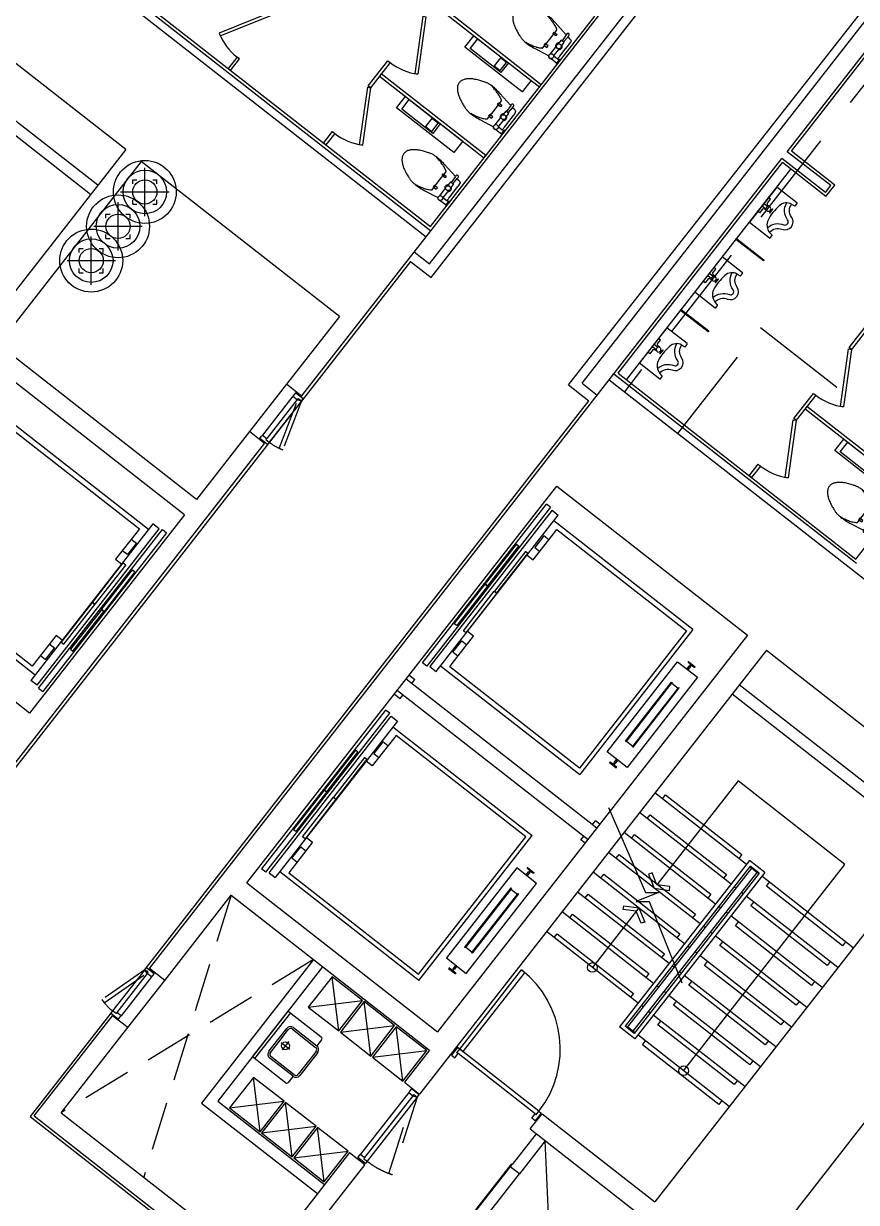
# Model space of a CAD drawing. Header units: millimetres. Extents: x -7448 to 427567, y 91657 to 341328.
# Drawn here: x 364979 to 373585, y 142086 to 154262 of the extents above; entities that cross this region are included whole.
import ezdxf

# ---------------------------------------------------------------- set-up
doc = ezdxf.new("R2010")
doc.units = ezdxf.units.MM
doc.header["$LTSCALE"] = 500
doc.header["$MEASUREMENT"] = 0
for name, pattern in [('CONTINOUS', [0]), ('HIDDEN', [2, 1, -1]), ('HOON1', [3, 2, -1])]:
    doc.linetypes.add(name, pattern=pattern)
doc.layers.add('e-plan', color=9, linetype='CONTINUOUS')

# ---------------------------------------------------------------- blocks, each defined once
blk = doc.blocks.new('2F 코어')
at = {"layer": 'e-plan'}
for p, q in [((-51332, -102045), (-45974, -106232)), ((-49077, -105330), (-51126, -103729)), ((-49366, -105700), (-51415, -104099)), ((-49440, -105795), (-51489, -104194)), ((-49077, -105330), (-52848, -110157)), ((-48919, -105453), (-50397, -107345)), ((-46870, -107054), (-48919, -105453)), ((-47261, -107878), (-45974, -106232)), ((-46135, -106486), (-51910, -113878)), ((-46870, -107054), (-47418, -107755)), ((-48348, -108945), (-50397, -107345)), ((-48471, -109103), (-50520, -107502)), ((-48833, -113789), (-44083, -107709)), ((-47418, -107755), (-47800, -108244)), ((-47261, -107878), (-47418, -107755)), ((-44083, -107709), (-38724, -111896)), ((-47340, -107867), (-47350, -107879)), ((-47322, -107843), (-47340, -107867)), ((-47340, -107867), (-47340, -107867)), ((-47243, -107905), (-47322, -107843)), ((-48862, -113778), (-44291, -107927)), ((-47350, -107879), (-47664, -108281)), ((-47306, -107913), (-47620, -108314)), ((-47262, -107928), (-47594, -108354)), ((-47350, -107879), (-47306, -107913)), ((-47306, -107913), (-47297, -107901)), ((-47297, -107901), (-47262, -107928)), ((-47262, -107928), (-47243, -107905)), ((-48842, -109257), (-50279, -108134)), ((-50275, -108201), (-48936, -109247)), ((-47800, -108244), (-48348, -108945)), ((-47642, -108367), (-47800, -108244)), ((-47691, -108316), (-47673, -108292)), ((-47613, -108378), (-47691, -108316)), ((-47673, -108292), (-47664, -108281)), ((-47673, -108292), (-47673, -108292)), ((-47664, -108281), (-47620, -108314)), ((-47620, -108314), (-47630, -108326)), ((-47630, -108326), (-47594, -108354)), ((-47594, -108354), (-47613, -108378)), ((-51915, -113836), (-47642, -108367)), ((-47826, -112906), (-44624, -108809)), ((-44624, -108809), (-42654, -110348)), ((-46011, -110632), (-44730, -108993)), ((-44687, -109026), (-45967, -110666)), ((-44672, -109057), (-45935, -110672)), ((-44687, -109026), (-44730, -108993)), ((-44672, -109057), (-44608, -109107)), ((-48471, -109103), (-50072, -111152)), ((-48796, -109198), (-50058, -110814)), ((-48731, -109249), (-48796, -109198)), ((-45870, -110723), (-44608, -109107)), ((-43217, -110289), (-44654, -109166)), ((-49993, -110864), (-48731, -109249)), ((-49979, -110894), (-48698, -109255)), ((-48655, -109289), (-49935, -110928)), ((-48961, -109281), (-49182, -109563)), ((-48936, -109247), (-48961, -109281)), ((-48698, -109255), (-48655, -109289)), ((-44868, -109570), (-44680, -109330)), ((-44759, -109322), (-44851, -109440)), ((-44706, -109363), (-44759, -109322)), ((-44680, -109330), (-44622, -109255)), ((-44622, -109255), (-43282, -110302)), ((-48967, -109397), (-49060, -109515)), ((-49020, -109356), (-48967, -109397)), ((-45042, -109409), (-45362, -109817)), ((-45337, -109837), (-45017, -109428)), ((-45017, -109428), (-45042, -109409)), ((-44851, -109440), (-44799, -109482)), ((-50072, -111152), (-52121, -109551)), ((-49182, -109563), (-49119, -109612)), ((-49060, -109515), (-49113, -109474)), ((-44948, -109482), (-45267, -109891)), ((-45242, -109911), (-44923, -109502)), ((-44923, -109502), (-44948, -109482)), ((-44931, -109521), (-44868, -109570)), ((-51449, -109632), (-50012, -110755)), ((-50044, -110666), (-51383, -109619)), ((-49422, -110008), (-49103, -109599)), ((-49077, -109619), (-49397, -110028)), ((-49328, -110082), (-49008, -109673)), ((-48983, -109693), (-49302, -110102)), ((-49103, -109599), (-49077, -109619)), ((-49008, -109673), (-48983, -109693)), ((-45683, -110228), (-45363, -109819)), ((-45363, -109819), (-45338, -109839)), ((-45362, -109817), (-45337, -109837)), ((-45338, -109839), (-45657, -110248)), ((-45588, -110302), (-45269, -109893)), ((-45243, -109913), (-45563, -110322)), ((-45269, -109893), (-45243, -109913)), ((-45267, -109891), (-45242, -109911)), ((-49423, -110010), (-49743, -110419)), ((-49718, -110439), (-49398, -110030)), ((-49398, -110030), (-49423, -110010)), ((-49397, -110028), (-49422, -110008)), ((-49329, -110084), (-49648, -110493)), ((-49623, -110512), (-49304, -110103)), ((-49304, -110103), (-49329, -110084)), ((-49302, -110102), (-49328, -110082)), ((-45657, -110248), (-45683, -110228)), ((-45563, -110322), (-45588, -110302)), ((-45484, -110358), (-45547, -110309)), ((-43282, -110302), (-44390, -111720)), ((-43217, -110289), (-44386, -111787)), ((-49798, -110351), (-49985, -110591)), ((-49734, -110400), (-49798, -110351)), ((-49743, -110419), (-49718, -110439)), ((-42654, -110348), (-45856, -114445)), ((-45704, -110640), (-45484, -110358)), ((-45698, -110524), (-45606, -110406)), ((-45606, -110406), (-45553, -110447)), ((-49906, -110599), (-49814, -110481)), ((-49814, -110481), (-49867, -110439)), ((-49648, -110493), (-49623, -110512)), ((-42457, -110502), (-46041, -115088)), ((-45645, -110565), (-45698, -110524)), ((-42457, -110502), (-40409, -112102)), ((-49985, -110591), (-50044, -110666)), ((-49959, -110558), (-49906, -110599)), ((-45967, -110666), (-46011, -110632)), ((-45935, -110672), (-45870, -110723)), ((-45824, -110664), (-44386, -111787)), ((-45730, -110673), (-45704, -110640)), ((-44390, -111720), (-45730, -110673)), ((-44102, -111552), (-43375, -110622)), ((-43375, -110622), (-43170, -110782)), ((-43272, -110689), (-43253, -110664)), ((-43267, -110623), (-43264, -110618)), ((-43267, -110626), (-43241, -110649)), ((-43264, -110618), (-43193, -110673)), ((-43260, -110699), (-43241, -110674)), ((-43253, -110664), (-43249, -110664)), ((-43249, -110664), (-43241, -110654)), ((-43241, -110649), (-43241, -110654)), ((-43241, -110670), (-43233, -110660)), ((-43241, -110674), (-43241, -110670)), ((-43229, -110659), (-43233, -110660)), ((-43229, -110659), (-43200, -110678)), ((-43197, -110677), (-43193, -110673)), ((-46179, -110798), (-44209, -112338)), ((-46148, -110759), (-46089, -110805)), ((-43170, -110782), (-43897, -111712)), ((-43272, -110690), (-43272, -110689)), ((-43272, -110690), (-43261, -110699)), ((-43261, -110699), (-43260, -110699)), ((-49993, -110864), (-50058, -110814)), ((-49979, -110894), (-49935, -110928)), ((-46271, -110917), (-44301, -112456)), ((-46120, -110845), (-46089, -110805)), ((-43914, -111442), (-43437, -110831)), ((-43908, -111447), (-43430, -110836)), ((-43842, -111499), (-43364, -110887)), ((-43835, -111504), (-43358, -110892)), ((-43437, -110831), (-43430, -110836)), ((-43435, -110842), (-43369, -110894)), ((-43364, -110887), (-43358, -110892)), ((-40689, -112461), (-42738, -110861)), ((-46302, -110956), (-46243, -111002)), ((-46243, -111002), (-46212, -110963)), ((-40763, -112556), (-42812, -110955)), ((-46392, -111120), (-47673, -112759)), ((-47630, -112793), (-46349, -111154)), ((-46349, -111154), (-46392, -111120)), ((-47597, -112800), (-46335, -111184)), ((-46270, -111235), (-47532, -112850)), ((-46335, -111184), (-46270, -111235)), ((-46316, -111294), (-44879, -112417)), ((-46284, -111383), (-46310, -111416)), ((-44944, -112429), (-46284, -111383)), ((-46310, -111416), (-46530, -111698)), ((-46421, -111450), (-46514, -111568)), ((-46369, -111491), (-46421, -111450)), ((-43914, -111442), (-43908, -111447)), ((-43903, -111441), (-43837, -111492)), ((-43842, -111499), (-43835, -111504)), ((-46705, -111536), (-47024, -111945)), ((-46999, -111965), (-46679, -111556)), ((-46610, -111610), (-46930, -112019)), ((-46904, -112039), (-46585, -111630)), ((-46679, -111556), (-46705, -111536)), ((-46585, -111630), (-46610, -111610)), ((-46530, -111698), (-46593, -111649)), ((-46514, -111568), (-46461, -111609)), ((-43897, -111712), (-44102, -111552)), ((-44012, -111636), (-44031, -111660)), ((-44000, -111646), (-44019, -111670)), ((-44011, -111636), (-44012, -111636)), ((-44011, -111636), (-44000, -111644)), ((-44000, -111644), (-44000, -111646)), ((-44075, -111657), (-44079, -111661)), ((-44079, -111661), (-44009, -111716)), ((-44072, -111656), (-44043, -111675)), ((-44043, -111675), (-44039, -111675)), ((-44031, -111665), (-44039, -111675)), ((-44031, -111660), (-44031, -111665)), ((-44023, -111671), (-44031, -111681)), ((-44031, -111685), (-44031, -111681)), ((-44031, -111685), (-44005, -111708)), ((-44019, -111670), (-44023, -111671)), ((-44005, -111712), (-44009, -111716)), ((-38724, -111896), (-44665, -119500)), ((-42751, -111852), (-43589, -112924)), ((-41648, -112714), (-42751, -111852)), ((-47345, -112356), (-47025, -111947)), ((-47000, -111966), (-47320, -112375)), ((-47025, -111947), (-47000, -111966)), ((-47024, -111945), (-46999, -111965)), ((-42663, -112714), (-43609, -111975)), ((-43530, -112037), (-43499, -111997)), ((-43499, -111997), (-42711, -112613)), ((-47250, -112430), (-46931, -112021)), ((-46906, -112040), (-47225, -112449)), ((-46931, -112021), (-46906, -112040)), ((-46930, -112019), (-46904, -112039)), ((-44088, -112126), (-43706, -113004)), ((-40409, -112102), (-43610, -116200)), ((-42823, -112919), (-43769, -112180)), ((-43690, -112242), (-43659, -112202)), ((-43659, -112202), (-42871, -112818)), ((-47320, -112375), (-47345, -112356)), ((-44253, -112303), (-44222, -112264)), ((-44178, -112298), (-44222, -112264)), ((-47146, -112486), (-47334, -112726)), ((-47225, -112449), (-47250, -112430)), ((-47209, -112437), (-47146, -112486)), ((-46053, -113848), (-44944, -112429)), ((-46049, -113914), (-44879, -112417)), ((-44376, -112461), (-44345, -112422)), ((-44332, -112495), (-44376, -112461)), ((-42983, -113124), (-43929, -112385)), ((-43850, -112447), (-43819, -112407)), ((-43819, -112407), (-43031, -113023)), ((-47360, -112651), (-47268, -112533)), ((-47268, -112533), (-47215, -112574)), ((-43143, -113329), (-44089, -112590)), ((-44010, -112651), (-43979, -112612)), ((-43979, -112612), (-43191, -113228)), ((-42711, -112613), (-42742, -112653)), ((-47334, -112726), (-47392, -112801)), ((-47308, -112693), (-47360, -112651)), ((-44929, -112750), (-44926, -112746)), ((-44926, -112746), (-44856, -112801)), ((-42632, -112675), (-43974, -114393)), ((-42625, -112731), (-43918, -114386)), ((-43313, -114846), (-41648, -112714)), ((-42475, -112798), (-42632, -112675)), ((-42612, -112754), (-42632, -112739)), ((-42531, -112805), (-42625, -112731)), ((-47630, -112793), (-47673, -112759)), ((-47597, -112800), (-47532, -112850)), ((-46049, -113914), (-47486, -112791)), ((-47392, -112801), (-46053, -113848)), ((-45038, -112750), (-45764, -113680)), ((-44833, -112910), (-45038, -112750)), ((-44935, -112816), (-44916, -112792)), ((-44934, -112818), (-44935, -112816)), ((-44934, -112818), (-44923, -112826)), ((-44929, -112754), (-44904, -112777)), ((-44923, -112826), (-44922, -112826)), ((-44922, -112826), (-44903, -112802)), ((-44916, -112792), (-44911, -112791)), ((-44911, -112791), (-44903, -112781)), ((-44904, -112777), (-44903, -112781)), ((-44903, -112797), (-44896, -112787)), ((-44903, -112802), (-44903, -112797)), ((-44891, -112787), (-44896, -112787)), ((-44891, -112787), (-44863, -112806)), ((-44859, -112805), (-44856, -112801)), ((-43303, -113534), (-44249, -112795)), ((-44170, -112856), (-44139, -112817)), ((-44139, -112817), (-43351, -113433)), ((-42612, -112754), (-43892, -114393)), ((-42557, -112797), (-43837, -114436)), ((-42531, -112805), (-43824, -114460)), ((-42475, -112798), (-43817, -114516)), ((-43639, -112800), (-43675, -112815)), ((-43675, -112815), (-43616, -112959)), ((-43589, -112924), (-43639, -112800)), ((-42871, -112818), (-42902, -112857)), ((-42557, -112797), (-42612, -112754)), ((-42537, -112813), (-42557, -112797)), ((-41560, -113576), (-42506, -112837)), ((-47826, -112906), (-45856, -114445)), ((-45099, -112958), (-45577, -113570)), ((-45093, -112963), (-45570, -113575)), ((-45559, -113840), (-44833, -112910)), ((-45099, -112958), (-45093, -112963)), ((-45097, -112970), (-45031, -113021)), ((-43616, -112959), (-43459, -112984)), ((-43456, -112944), (-43589, -112924)), ((-43459, -112984), (-43456, -112944)), ((-42772, -112959), (-42792, -112944)), ((-42458, -112938), (-42427, -112899)), ((-41670, -113554), (-42458, -112938)), ((-48675, -113912), (-47988, -113033)), ((-48675, -113912), (-47988, -113033)), ((-47988, -113033), (-45940, -114634)), ((-47988, -113033), (-45940, -114634)), ((-45026, -113015), (-45504, -113626)), ((-45020, -113020), (-45498, -113631)), ((-45026, -113015), (-45020, -113020)), ((-43463, -113738), (-44409, -113000)), ((-44330, -113061), (-44300, -113022)), ((-44300, -113022), (-43512, -113638)), ((-43572, -113004), (-43803, -113097)), ((-43803, -113097), (-43669, -113097)), ((-43706, -113004), (-43572, -113004)), ((-43669, -113097), (-43330, -113936)), ((-43031, -113023), (-43062, -113062)), ((-42697, -113017), (-42717, -113002)), ((-41720, -113781), (-42666, -113042)), ((-42618, -113143), (-42587, -113104)), ((-43624, -113943), (-44569, -113205)), ((-44490, -113266), (-44460, -113227)), ((-44460, -113227), (-43672, -113842)), ((-43776, -113164), (-44256, -113779)), ((-43936, -113180), (-43930, -113142)), ((-43804, -113199), (-43936, -113180)), ((-43930, -113142), (-43776, -113164)), ((-43753, -113323), (-43804, -113199)), ((-43776, -113164), (-43714, -113311)), ((-43191, -113228), (-43222, -113267)), ((-42932, -113164), (-42952, -113148)), ((-42857, -113222), (-42877, -113207)), ((-41830, -113759), (-42618, -113143)), ((-43714, -113311), (-43753, -113323)), ((-43092, -113369), (-43112, -113353)), ((-41880, -113986), (-42826, -113247)), ((-42778, -113348), (-42747, -113309)), ((-41990, -113964), (-42778, -113348)), ((-43784, -114148), (-44729, -113409)), ((-44650, -113471), (-44620, -113432)), ((-44620, -113432), (-43832, -114047)), ((-43351, -113433), (-43382, -113472)), ((-43017, -113427), (-43037, -113412)), ((-42040, -114191), (-42986, -113452)), ((-45577, -113570), (-45570, -113575)), ((-45565, -113568), (-45499, -113620)), ((-43252, -113574), (-43272, -113558)), ((-42938, -113553), (-42907, -113513)), ((-42150, -114168), (-42938, -113553)), ((-41639, -113514), (-41670, -113554)), ((-47137, -113698), (-48295, -115179)), ((-45764, -113680), (-45559, -113840)), ((-45504, -113626), (-45498, -113631)), ((-43512, -113638), (-43542, -113677)), ((-43177, -113632), (-43197, -113617)), ((-42200, -114396), (-43146, -113657)), ((-43098, -113758), (-43067, -113718)), ((-41799, -113719), (-41830, -113759)), ((-48881, -113802), (-49213, -114227)), ((-48855, -113841), (-49169, -114243)), ((-48881, -113802), (-48862, -113778)), ((-48845, -113829), (-48881, -113802)), ((-48862, -113778), (-48784, -113840)), ((-48855, -113841), (-48845, -113829)), ((-48811, -113875), (-48855, -113841)), ((-48675, -113912), (-48833, -113789)), ((-48784, -113840), (-48802, -113863)), ((-47043, -113772), (-48126, -115159)), ((-45737, -113785), (-45741, -113789)), ((-45741, -113789), (-45671, -113844)), ((-45734, -113784), (-45706, -113803)), ((-45706, -113803), (-45701, -113802)), ((-45693, -113792), (-45701, -113802)), ((-45675, -113763), (-45694, -113788)), ((-45694, -113788), (-45693, -113792)), ((-45686, -113798), (-45693, -113808)), ((-45693, -113813), (-45693, -113808)), ((-45693, -113813), (-45668, -113836)), ((-45681, -113798), (-45686, -113798)), ((-45662, -113773), (-45681, -113798)), ((-45673, -113763), (-45675, -113763)), ((-45673, -113763), (-45662, -113772)), ((-45667, -113839), (-45671, -113844)), ((-45662, -113772), (-45662, -113773)), ((-45627, -114624), (-44987, -113804)), ((-44962, -113837), (-45584, -114633)), ((-44987, -113804), (-44956, -113829)), ((-44956, -113829), (-44962, -113837)), ((-43672, -113842), (-43702, -113882)), ((-43412, -113779), (-43432, -113763)), ((-43337, -113837), (-43357, -113822)), ((-42310, -114373), (-43098, -113758)), ((-48811, -113875), (-49125, -114277)), ((-49057, -114400), (-48675, -113912)), ((-49057, -114400), (-48675, -113912)), ((-48802, -113863), (-48811, -113875)), ((-48802, -113863), (-48802, -113863)), ((-46945, -113874), (-47191, -114189)), ((-46876, -114435), (-46945, -113874)), ((-46630, -114120), (-46945, -113874)), ((-42360, -114600), (-43306, -113862)), ((-43258, -113963), (-43227, -113923)), ((-42470, -114578), (-43258, -113963)), ((-41959, -113924), (-41990, -113964)), ((-43832, -114047), (-43862, -114087)), ((-43572, -113983), (-43592, -113968)), ((-43497, -114042), (-43517, -114026)), ((-42520, -114805), (-43466, -114067)), ((-47191, -114189), (-46630, -114120)), ((-47191, -114189), (-46876, -114435)), ((-46876, -114435), (-46630, -114120)), ((-46614, -114132), (-46860, -114448)), ((-46545, -114694), (-46614, -114132)), ((-46299, -114379), (-46614, -114132)), ((-43732, -114188), (-43752, -114173)), ((-43418, -114167), (-43387, -114128)), ((-42630, -114783), (-43418, -114167)), ((-42119, -114129), (-42150, -114168)), ((-49232, -114251), (-50066, -115319)), ((-50024, -115313), (-49214, -114277)), ((-49213, -114227), (-49232, -114251)), ((-49232, -114251), (-49153, -114312)), ((-49057, -114400), (-49214, -114277)), ((-49178, -114255), (-49213, -114227)), ((-49169, -114243), (-49178, -114255)), ((-49125, -114277), (-49169, -114243)), ((-49153, -114312), (-49134, -114289)), ((-49134, -114289), (-49125, -114277)), ((-49134, -114289), (-49134, -114289)), ((-47769, -114702), (-47400, -114229)), ((-47376, -114247), (-47746, -114720)), ((-47400, -114229), (-47057, -114497)), ((-43658, -114247), (-43677, -114231)), ((-42680, -115010), (-43626, -114271)), ((-49743, -115279), (-49057, -114400)), ((-47506, -114527), (-47413, -114409)), ((-47490, -114539), (-47398, -114421)), ((-47356, -114416), (-47115, -114604)), ((-47343, -114400), (-47103, -114588)), ((-46860, -114448), (-46299, -114379)), ((-46860, -114448), (-46545, -114694)), ((-46545, -114694), (-46299, -114379)), ((-46283, -114391), (-46529, -114706)), ((-46214, -114952), (-46283, -114391)), ((-45968, -114637), (-46283, -114391)), ((-43817, -114516), (-43974, -114393)), ((-43824, -114460), (-43918, -114386)), ((-43837, -114436), (-43892, -114393)), ((-43818, -114452), (-43837, -114436)), ((-43578, -114372), (-43547, -114333)), ((-42790, -114988), (-43578, -114372)), ((-42279, -114334), (-42310, -114373)), ((-47598, -114645), (-47506, -114527)), ((-47582, -114657), (-47490, -114539)), ((-47470, -114555), (-47383, -114623)), ((-47392, -114543), (-47460, -114630)), ((-47054, -114525), (-47103, -114588)), ((-42841, -115215), (-43786, -114476)), ((-43738, -114577), (-43707, -114538)), ((-42439, -114539), (-42470, -114578)), ((-47110, -114646), (-47295, -114882)), ((-47094, -114658), (-47279, -114894)), ((-46529, -114706), (-45968, -114637)), ((-46214, -114952), (-45968, -114637)), ((-45940, -114634), (-46198, -114965)), ((-45651, -114606), (-45713, -114684)), ((-45713, -114684), (-45677, -114712)), ((-45677, -114712), (-45643, -114669)), ((-45659, -114599), (-45659, -114599)), ((-45655, -114659), (-45627, -114624)), ((-45643, -114669), (-45655, -114659)), ((-45627, -114624), (-45651, -114606)), ((-44847, -115291), (-45643, -114669)), ((-44808, -115264), (-45627, -114624)), ((-45596, -114649), (-45627, -114624)), ((-45584, -114633), (-45596, -114649)), ((-42950, -115193), (-43738, -114577)), ((-47427, -114970), (-47769, -114702)), ((-47349, -114903), (-47590, -114715)), ((-47337, -114887), (-47577, -114700)), ((-46529, -114706), (-46214, -114952)), ((-42599, -114744), (-42630, -114783)), ((-47758, -114914), (-48004, -115229)), ((-47689, -115475), (-47758, -114914)), ((-47442, -115160), (-47758, -114914)), ((-47349, -114903), (-47398, -114966)), ((-46198, -114965), (-46041, -115088)), ((-46144, -115058), (-46153, -115070)), ((-46126, -115034), (-46144, -115058)), ((-46144, -115058), (-46144, -115058)), ((-46047, -115096), (-46126, -115034)), ((-42759, -114949), (-42790, -114988)), ((-48295, -115179), (-47097, -116115)), ((-48126, -115159), (-47023, -116021)), ((-48004, -115229), (-47442, -115160)), ((-47689, -115475), (-47442, -115160)), ((-47427, -115173), (-47673, -115488)), ((-47358, -115734), (-47427, -115173)), ((-47111, -115419), (-47427, -115173)), ((-46153, -115070), (-46652, -115708)), ((-46110, -115104), (-46609, -115742)), ((-46065, -115119), (-46582, -115781)), ((-46153, -115070), (-46110, -115104)), ((-46110, -115104), (-46101, -115092)), ((-46101, -115092), (-46065, -115119)), ((-46065, -115119), (-46047, -115096)), ((-42919, -115154), (-42950, -115193)), ((-49743, -115279), (-47694, -116880)), ((-48004, -115229), (-47689, -115475)), ((-44899, -115447), (-44776, -115289)), ((-44881, -115334), (-44847, -115291)), ((-44847, -115291), (-44836, -115300)), ((-44784, -115283), (-44846, -115362)), ((-44836, -115300), (-44808, -115264)), ((-44808, -115264), (-44784, -115283)), ((-44776, -115289), (-43610, -116200)), ((-50066, -115319), (-47670, -117190)), ((-50024, -115313), (-47660, -117160)), ((-47673, -115488), (-47111, -115419)), ((-47358, -115734), (-47111, -115419)), ((-44846, -115362), (-44881, -115334)), ((-47673, -115488), (-47358, -115734)), ((-47096, -115431), (-47342, -115746)), ((-47027, -115993), (-47096, -115431)), ((-46780, -115677), (-47096, -115431)), ((-44836, -115496), (-45086, -115815)), ((-44899, -115447), (-43733, -116358)), ((-44742, -115570), (-45010, -115912)), ((-44657, -117540), (-44742, -115570)), ((-46765, -115690), (-47694, -116880)), ((-47342, -115746), (-46780, -115677)), ((-47342, -115746), (-47027, -115993)), ((-47027, -115993), (-46780, -115677)), ((-46765, -115690), (-46607, -115813)), ((-46680, -115743), (-46661, -115720)), ((-46601, -115805), (-46680, -115743)), ((-46661, -115720), (-46652, -115708)), ((-46661, -115720), (-46661, -115720)), ((-46652, -115708), (-46609, -115742)), ((-46609, -115742), (-46618, -115754)), ((-46618, -115754), (-46582, -115781)), ((-46582, -115781), (-46601, -115805)), ((-46607, -115813), (-47660, -117160)), ((-45094, -115809), (-45463, -116282)), ((-45455, -116288), (-45086, -115815)), ((-45342, -116338), (-45010, -115912)), ((-45010, -115912), (-45104, -115839)), ((-45086, -115815), (-45094, -115809))]:
    blk.add_line(p, q, dxfattribs=at)
at = {"layer": 'e-plan', "linetype": 'HIDDEN'}
for p, q in [((-47492, -108419), (-47300, -107917)), ((-47262, -107928), (-47455, -108433)), ((-47300, -107917), (-47262, -107928)), ((-47455, -108433), (-47492, -108419)), ((-48881, -113802), (-49323, -114111)), ((-49301, -114144), (-48860, -113836)), ((-48860, -113836), (-48881, -113802)), ((-49323, -114111), (-49301, -114144)), ((-46359, -115906), (-46103, -115108)), ((-46065, -115119), (-46321, -115920)), ((-46103, -115108), (-46065, -115119)), ((-46321, -115920), (-46359, -115906))]:
    blk.add_line(p, q, dxfattribs=at)
at = {"layer": 'e-plan', "linetype": 'HOON1', "ltscale": 0.5}
for p, q in [((-47988, -113033), (-48892, -115944)), ((-47137, -113698), (-49743, -115279))]:
    blk.add_line(p, q, dxfattribs=at)
at = {"layer": 'e-plan'}
for centre, radius in [((-44256, -113779), 50), ((-47427, -114588), 40), ((-43313, -114846), 50)]:
    blk.add_circle(centre, radius, dxfattribs=at)
at = {"layer": 'e-plan', "linetype": 'HIDDEN'}
for centre, radius, start, end in [((-47262, -107928), 540, 232, 249.0611), ((-48881, -113802), 540, 214.9389, 232), ((-46065, -115119), 840, 232, 252.2667)]:
    blk.add_arc(centre, radius, start, end, dxfattribs=at)
at = {"layer": 'e-plan'}
for centre, radius, start, end in [((-43265, -110624), 2.5, 142, 228.5907), ((-43199, -110676), 2.5, 235.4093, 322), ((-44073, -111659), 2.5, 55.4093, 142), ((-44007, -111710), 2.5, 322, 48.5907), ((-44927, -112752), 2.5, 142, 228.5907), ((-44861, -112803), 2.5, 235.4093, 322), ((-45735, -113786), 2.5, 55.4093, 142), ((-45669, -113838), 2.5, 322, 48.5907), ((-45627, -114624), 1040, 322, 52), ((-47374, -114440), 50, 52, 142), ((-47374, -114440), 30, 52, 142), ((-47069, -114513), 20, 322, 52), ((-47559, -114676), 50, 142, 232), ((-47559, -114676), 30, 142, 232), ((-47134, -114627), 30, 322, 52), ((-47134, -114627), 50, 322, 52), ((-47318, -114864), 50, 232, 322), ((-47318, -114864), 30, 232, 322), ((-47414, -114954), 20, 232, 322)]:
    blk.add_arc(centre, radius, start, end, dxfattribs=at)
blk = doc.blocks.new('A$C786028D1')
at = {"layer": 'e-plan', "linetype": 'ByBlock'}
for p, q in [((-48880, -106019), (-48880, -105519)), ((-49005, -105686), (-49005, -105644)), ((-49005, -105644), (-48963, -105644)), ((-48797, -105644), (-48755, -105644)), ((-48755, -105686), (-48755, -105644)), ((-49130, -105769), (-48630, -105769)), ((-49157, -106374), (-49157, -105874)), ((-49005, -105894), (-49005, -105852)), ((-49005, -105894), (-48963, -105894)), ((-48797, -105894), (-48755, -105894)), ((-48755, -105894), (-48755, -105852)), ((-49282, -106041), (-49282, -105999)), ((-49282, -105999), (-49240, -105999)), ((-49075, -105999), (-49032, -105999)), ((-49032, -106041), (-49032, -105999)), ((-49407, -106124), (-48907, -106124)), ((-49434, -106728), (-49434, -106228)), ((-49282, -106249), (-49282, -106207)), ((-49282, -106249), (-49240, -106249)), ((-49075, -106249), (-49032, -106249)), ((-49032, -106249), (-49032, -106207)), ((-49559, -106395), (-49559, -106353)), ((-49559, -106353), (-49517, -106353)), ((-49352, -106353), (-49309, -106353)), ((-49309, -106395), (-49309, -106353)), ((-49684, -106478), (-49184, -106478)), ((-49559, -106603), (-49559, -106561)), ((-49559, -106603), (-49517, -106603)), ((-49352, -106603), (-49309, -106603)), ((-49309, -106603), (-49309, -106561))]:
    blk.add_line(p, q, dxfattribs=at)
for centre in [(-48880, -105769), (-49157, -106124), (-49434, -106478)]:
    blk.add_circle(centre, 325, dxfattribs=at)
at = {"layer": 'e-plan', "linetype": 'CONTINOUS'}
for centre in [(-48880, -105769), (-49157, -106124), (-49434, -106478)]:
    blk.add_circle(centre, 225, dxfattribs=at)
at = {"layer": 'e-plan', "linetype": 'Continuous'}
for centre in [(-48880, -105769), (-49157, -106124), (-49434, -106478)]:
    blk.add_circle(centre, 125, dxfattribs=at)
blk = doc.blocks.new('CC-102P')
at = {"layer": 'e-plan'}
for p, q in [((9, 148), (9, 108)), ((84, 108), (30, 108)), ((79, 113), (79, 13)), ((119, 113), (119, 13)), ((229, 83), (189, 83)), ((189, 83), (189, 63)), ((189, 63), (229, 63)), ((219, 113), (219, -2)), ((229, 63), (229, 83)), ((79, -17), (79, -67)), ((79, -67), (119, -67)), ((119, -67), (119, -17)), ((189, -67), (229, -67)), ((189, -87), (189, -67)), ((229, -87), (189, -87)), ((219, -2), (219, -117)), ((229, -67), (229, -87))]:
    blk.add_line(p, q, dxfattribs=at)
blk.add_lwpolyline([(-1, 163), (-1, 93), (9, 98), (9, 108), (30, 108, 0.018932), (29, 73), (29, -2), (29, -77, 0.024922), (31, -123, 0.25497), (34, -127, 0.056948), (38, -128, 0.016043), (54, -132), (85, -137), (84, -152, 1.060552), (114, -152), (113, -143), (279, -172, 0.022182), (347, -181, 0.0294), (399, -182, 0.029565), (435, -179, 0.035314), (464, -172, 0.006976), (476, -168, 0.004694), (494, -162, 0.019426), (535, -146, 0.015468), (584, -122, 0.040875), (614, -103, 0.036447), (644, -77, 0.04843), (664, -52, 0.068612), (674, -32, 0.037226), (678, -16, 0.041311), (679, -2, 0.041311), (678, 13, 0.037226), (674, 28, 0.068612), (664, 48, 0.04843), (644, 73, 0.036447), (614, 99, 0.040875), (584, 118, 0.015468), (535, 142, 0.019426), (494, 158, 0.004694), (476, 164, 0.006976), (464, 168, 0.035314), (435, 175, 0.029565), (399, 178, 0.0294), (347, 177, 0.022182), (279, 168), (121, 140, 0.455372), (84, 148), (9, 148), (9, 158)], format="xyb", close=True, dxfattribs=at)
blk.add_lwpolyline([(89, -67), (85, -137, 1.060552)], format="xyb", dxfattribs=at)
blk.add_lwpolyline([(113, -143), (109, -67)], dxfattribs=at)
for centre in [(99, 128), (99, -2)]:
    blk.add_circle(centre, 25, dxfattribs=at)
for centre, radius, start, end in [((325, -24), 174, 119.5675, 126.8699), ((473, -285), 475, 116.5651, 119.5675), ((396, -131), 303, 112.8053, 116.5651), ((370, -68), 234, 105.9454, 112.8053), ((470, -419), 599, 101.6565, 105.9454), ((417, -162), 337, 94.3987, 101.6565), ((99, -2), 35, 124.8499, 235.1501), ((99, -2), 35, 304.8499, 55.1501), ((222, 113), 3.54, 126.8699, 180), ((231, -117), 12.3, 180, 225), ((261, -87), 54.8, 225, 245.9278), ((358, 129), 291, 245.9278, 249.444), ((453, 384), 564, 249.444, 251.9714), ((608, 860), 1064, 251.9714, 254.0546), ((543, 633), 828, 254.0546, 256.4166), ((406, 66), 244, 256.4166, 265.6013)]:
    blk.add_arc(centre, radius, start, end, dxfattribs=at)
blk = doc.blocks.new('CU-301P')
at = {"layer": 'e-plan'}
for p, q in [((0, 15), (50, 15)), ((95, 10), (105, 10)), ((0, -15), (50, -15)), ((95, -10), (105, -10))]:
    blk.add_line(p, q, dxfattribs=at)
blk.add_lwpolyline([(0, -230), (0, 230), (265, 230, -0.414214), (270, 225), (270, 195, -0.333333), (265, 190), (230, 185, 0.337547), (310, 80, -0.761905), (310, -80, 0.337547), (230, -185), (265, -190, -0.414214), (270, -195), (270, -225, -0.414214), (265, -230)], format="xyb", close=True, dxfattribs=at)
for points in [[(230, -185, -0.333591), (139, -94, -0.024709), (130, 0, -0.066959), (139, 94, -0.287367), (230, 185)], [(182, 162, 0.29721), (297, 32, -0.761905), (297, -32, 0.302811), (181, -165, 0.337547)]]:
    blk.add_lwpolyline(points, format="xyb", dxfattribs=at)
for points in [[(65, 25), (40, 25), (25, 40), (25, 90), (0, 90)], [(65, -25), (40, -25), (25, -40), (25, -90), (0, -90)]]:
    blk.add_lwpolyline(points, dxfattribs=at)
blk.add_lwpolyline([(105, 25), (110, 25), (110, -25), (105, -25)], close=True, dxfattribs=at)
blk.add_circle((70, 0), 25, dxfattribs=at)

msp = doc.modelspace()

# ---------------------------------------------------------------- linework, layer by layer
at = {"layer": 'e-plan', "ltscale": 0.5}
for p, q in [((369173, 151780), (373138, 156854)), ((370749, 150548), (374714, 155623)), ((372870, 152939), (374939, 155587)), ((372912, 152944), (374944, 155545)), ((366015, 154641), (369182, 152166)), ((369138, 152060), (370924, 154346)), ((369182, 152166), (370882, 154340)), ((373319, 152588), (372870, 152939)), ((373362, 152593), (372912, 152944)), ((371029, 150583), (372815, 152868)), ((371121, 150651), (372820, 152826)), ((373264, 152517), (372815, 152868)), ((373269, 152475), (372820, 152826)), ((373264, 152517), (373319, 152588)), ((373269, 152475), (373362, 152593)), ((373579, 148730), (375279, 150905)), ((371121, 150651), (373579, 148730))]:
    msp.add_line(p, q, dxfattribs=at)
at = {"layer": 'e-plan'}
for p, q in [((369190, 151639), (373216, 156793)), ((370608, 150531), (374651, 155672)), ((365972, 154635), (369187, 152123)), ((369015, 151903), (369173, 151780)), ((368977, 151806), (369190, 151639)), ((371079, 150646), (373585, 148688)), ((370608, 150531), (370821, 150365)), ((370749, 150548), (370906, 150425))]:
    msp.add_line(p, q, dxfattribs=at)
at = {"layer": 'e-plan', "ltscale": 400}
msp.add_line((371208, 150583), (372907, 152758), dxfattribs=at)
at = {"layer": 'e-plan', "elevation": 0}
for points in [[(370222, 153675), (370309, 153608), (370327, 153631), (369248, 154475), (369229, 154451), (369671, 154106), (369671, 154106), (369991, 153856)], [(367567, 154360), (367556, 154388), (367000, 154163), (367011, 154136)], [(369107, 154337), (369137, 154333), (369054, 153739), (369024, 153743)], [(370222, 153675), (370130, 153557), (369539, 154019), (369631, 154137)], [(369593, 154006), (369671, 154106), (369991, 153856), (369912, 153756)], [(367210, 153897), (367186, 153915), (367094, 153797), (367118, 153779)], [(369906, 153910), (369840, 153826), (369903, 153776), (369969, 153861)], [(368744, 153879), (368768, 153860), (368564, 153600), (368541, 153619)], [(369650, 152943), (369736, 152875), (369755, 152898), (368675, 153742), (368657, 153718), (369098, 153373), (369098, 153373), (369418, 153124)], [(368535, 153604), (368564, 153600), (368481, 153006), (368451, 153010)], [(369516, 153047), (369423, 152929), (368832, 153391), (368925, 153509)], [(368886, 153378), (368964, 153478), (369284, 153228), (369206, 153128)], [(369199, 153282), (369133, 153198), (369196, 153148), (369262, 153233)], [(368171, 153146), (368195, 153127), (368103, 153009), (368079, 153027)], [(372340, 152033), (372346, 152041), (372630, 151819), (372624, 151812)], [(371768, 151300), (371774, 151308), (372058, 151087), (372051, 151079)]]:
    msp.add_lwpolyline(points, close=True, dxfattribs=at)
at = {"layer": 'e-plan', "linetype": 'HOON1'}
msp.add_lwpolyline([(378352, 150940), (374136, 154234), (371187, 150460), (371739, 150029), (372594, 151124), (376259, 148261), (378352, 150940)], dxfattribs=at)
at = {"layer": 'e-plan'}
for points in [[(373714, 151176), (373737, 151158), (373534, 150897), (373511, 150916)], [(373504, 150902), (373534, 150897), (373451, 150303), (373421, 150308)], [(373141, 150443), (373165, 150425), (372962, 150165), (372938, 150183)], [(374047, 149507), (374134, 149439), (374152, 149463), (373072, 150306), (373054, 150283), (373495, 149938), (373495, 149938), (373815, 149688)], [(372932, 150169), (372962, 150165), (372878, 149570), (372848, 149575)], [(374047, 149507), (373954, 149389), (373363, 149851), (373456, 149969)], [(373417, 149838), (373495, 149938), (373815, 149688), (373737, 149588)], [(372569, 149710), (372592, 149692), (372500, 149574), (372476, 149592)]]:
    msp.add_lwpolyline(points, close=True, dxfattribs=at)
for centre, start, end in [((367556, 154388), 202, 232), ((369137, 154333), 232, 262), ((368564, 153600), 232, 262), ((373534, 150897), 232, 262), ((372962, 150165), 232, 262)]:
    msp.add_arc(centre, 600, start, end, dxfattribs=at)

# ---------------------------------------------------------------- block references
for name in ['A$C786028D1', '2F 코어']:
    msp.add_blockref(name, (415112, 258292), dxfattribs=at)
at = {"layer": 'e-plan', "rotation": 141.9999686800539}
for p in [(370587, 153965), (370015, 153233), (369442, 152500), (373839, 149064)]:
    msp.add_blockref('CC-102P', p, dxfattribs=at)
at = {"layer": 'e-plan', "ltscale": 400, "xscale": -1, "rotation": 141.9999686865094}
for p in [(372620, 152392), (372057, 151671), (371485, 150938)]:
    msp.add_blockref('CU-301P', p, dxfattribs=at)

doc.saveas('drawing.dxf')
